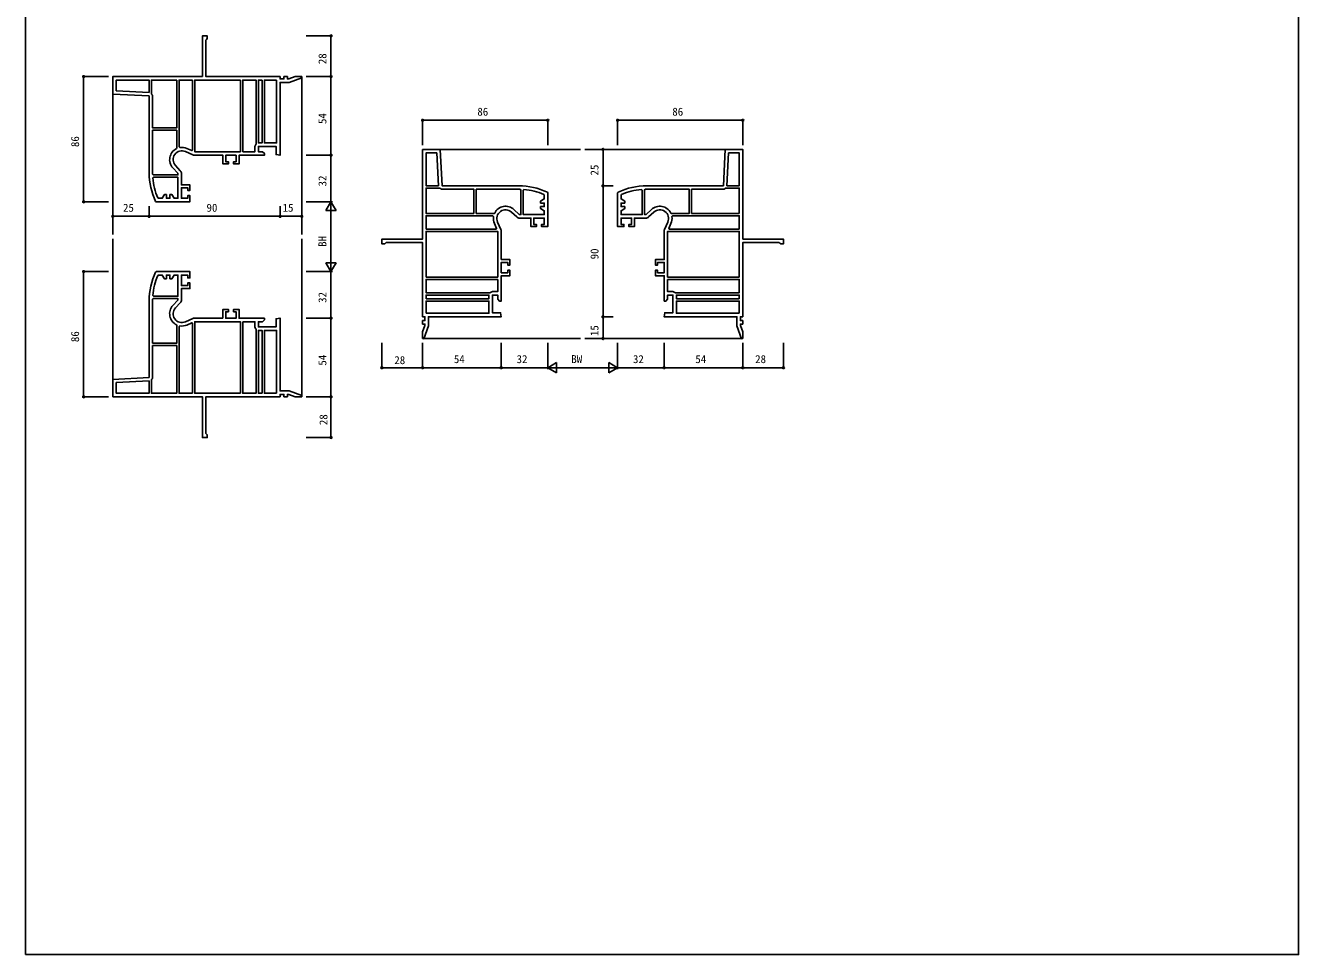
# Model space of a CAD drawing. Units: millimetres, scale not verified. Extents: x -438 to 438, y -554 to 551.
# Drawn here: x -437 to 438, y -554 to 84 of the extents above; entities that cross this region are included whole.
import ezdxf
from ezdxf.enums import TextEntityAlignment as Align

# ---------------------------------------------------------------- set-up
doc = ezdxf.new("R2010")
doc.units = ezdxf.units.MM
doc.header["$LTSCALE"] = 4
for name, color, linetype in [('0-2_YKK_11', 7, 'Continuous'), ('0-3_YKK_12', 2, 'Continuous'), ('0-4_YKK_D', 6, 'Continuous'), ('0-5_YKK_ZWAK', 7, 'Continuous')]:
    doc.layers.add(name, color=color, linetype=linetype)
doc.styles.add('ＭＳ ゴシック', font='')
doc.styles.get('ＭＳ ゴシック').set_extended_font_data('MS Gothic')

msp = doc.modelspace()

# ---------------------------------------------------------------- linework, layer by layer
at = {"layer": '0-2_YKK_11'}
for p, q in [((-326.955, -2.239), (-321.964, -4.466)), ((-330.474, -15.384), (-333.799, -11.798)), ((-349.348, -20.36), (-348.849, -19.818)), ((-127.106, -28.118), (-97.906, -28.118)), ((-94.265, -28.271), (-94.806, -28.769)), ((-13.548, -28.271), (-13.006, -28.769)), ((-110.158, -55.654), (-112.386, -50.664)), ((-102.826, -43.819), (-99.241, -47.144)), ((-8.572, -47.144), (-4.986, -43.819)), ((4.573, -50.664), (2.345, -55.654)), ((-109.906, -76.418), (-109.906, -56.836)), ((-349.5, -133.918), (-349.5, -104.718)), ((-349.348, -101.076), (-348.849, -101.618)), ((-333.799, -109.638), (-330.474, -106.052)), ((-321.964, -116.97), (-326.955, -119.197)), ((-301.2, -116.718), (-320.782, -116.718))]:
    msp.add_line(p, q, dxfattribs=at)
for points in [[(-320.782, -4.718), (-301.2, -4.718), (-301.2, -10.718), (-297.4, -10.718), (-297.4, -9.218), (-299.2, -9.218), (-299.2, -4.718), (-292.1, -4.718), (-292.1, -9.218), (-293.9, -9.218), (-293.9, -10.718), (-290.1, -10.718), (-290.1, -4.718), (-272.7, -4.718), (-272.7, -3.518), (-273.9, -2.318), (-276.8, -2.318), (-276.8, 1.282), (-264.6, 1.282), (-264.6, -4.3), (-261.9, -4.776), (-261.9, 45.282), (-255.554, 45.282), (-246.842, 48.453), (-246.988, 49.282), (-251.581, 49.282), (-255.977, 47.682), (-256.9, 47.682), (-256.9, 49.282), (-259.3, 49.282), (-259.3, 47.682), (-261.9, 47.682), (-261.9, 49.282), (-312.9, 49.282), (-312.9, 74.382), (-312.4, 74.882), (-311.9, 75.382), (-311.9, 77.282), (-315.3, 77.282), (-315.3, 49.282)], [(-315.3, 49.282), (-376.9, 49.282), (-376.9, 37.282), (-351.9, 35.972), (-351.9, -16.718)], [(-350.182, 37.278), (-350.3, 37.6), (-350.3, 46.882), (-332.9, 46.882)], [(-332.9, 46.882), (-332.9, 14.082), (-349.5, 14.082), (-349.5, 35.409)], [(-330.721, 0.577), (-331.3, 1.071), (-331.3, 46.882), (-322.1, 46.882)], [(-322.1, 46.882), (-322.1, -1.227), (-322.603, -1.553), (-325.977, -0.047)], [(-287.6, -2.318), (-287.6, 46.882), (-278.4, 46.882), (-278.4, 2.973), (-278.518, 2.651)], [(-349.5, -16.718), (-349.5, 12.482), (-332.9, 12.482), (-332.9, 0.232), (-333.175, -0.214)], [(-279.2, 0.782), (-279.2, -2.318), (-287.6, -2.318)], [(-163.906, -0.718), (-163.906, -62.318), (-191.906, -62.318), (-191.906, -65.718), (-190.006, -65.718), (-189.506, -65.218), (-189.006, -64.718), (-163.906, -64.718), (-163.906, -115.718), (-162.306, -115.718), (-162.306, -118.318), (-163.906, -118.318), (-163.906, -120.718), (-162.306, -120.718), (-162.306, -121.641), (-163.906, -126.037), (-163.906, -130.638), (-163.08, -130.783), (-159.906, -122.064), (-159.906, -115.718), (-109.849, -115.718), (-110.325, -113.018), (-115.906, -113.018), (-115.906, -100.818), (-112.306, -100.818), (-112.306, -103.718), (-111.106, -104.918), (-109.906, -104.918), (-109.906, -87.518), (-103.906, -87.518), (-103.906, -83.718), (-105.406, -83.718), (-105.406, -85.518), (-109.906, -85.518), (-109.906, -78.418), (-105.406, -78.418), (-105.406, -80.218), (-103.906, -80.218), (-103.906, -76.418), (-109.906, -76.418)], [(-97.906, -25.718), (-150.596, -25.718), (-151.906, -0.718), (-163.906, -0.718)], [(56.094, -62.318), (56.094, -0.718), (44.094, -0.718), (42.783, -25.718), (-9.906, -25.718)], [(-335.559, -13.43), (-332.1, -17.16), (-332.1, -18.218), (-348.988, -18.218), (-349.488, -17.73)], [(-347.461, -36.432), (-347.01, -36.718), (-323.9, -36.718), (-323.9, -32.418), (-325.4, -32.418), (-325.4, -34.318), (-329.7, -34.318), (-329.7, -27.118), (-325.4, -27.118), (-325.4, -28.918), (-323.9, -28.918), (-323.9, -25.118), (-329.7, -25.118), (-329.7, -17.356)], [(-348.849, -19.818), (-332.1, -19.818), (-332.1, -34.318), (-334.757, -34.318), (-336.2, -31.818), (-337.6, -31.818), (-337.6, -34.318), (-340, -34.318), (-340, -31.818), (-341.4, -31.818), (-342.843, -34.318), (-345.463, -34.318), (-345.922, -34.017)], [(-128.706, -44.718), (-161.506, -44.718), (-161.506, -27.318), (-152.225, -27.318), (-151.902, -27.436)], [(-150.034, -28.118), (-128.706, -28.118), (-128.706, -44.718)], [(-114.41, -44.443), (-114.857, -44.718), (-127.106, -44.718), (-127.106, -28.118)], [(-96.895, -28.13), (-96.406, -28.63), (-96.406, -45.518), (-97.465, -45.518), (-101.194, -42.059)], [(-97.269, -47.918), (-89.506, -47.918), (-89.506, -53.718), (-85.706, -53.718), (-85.706, -52.218), (-87.506, -52.218), (-87.506, -47.918), (-80.306, -47.918), (-80.306, -52.218), (-82.206, -52.218), (-82.206, -53.718), (-77.906, -53.718), (-77.906, -30.609), (-78.192, -30.157)], [(-94.806, -28.769), (-94.806, -45.518), (-80.306, -45.518), (-80.306, -42.862), (-82.806, -41.418), (-82.806, -40.018), (-80.306, -40.018), (-80.306, -37.618), (-82.806, -37.618), (-82.806, -36.218), (-80.306, -34.775), (-80.306, -32.156), (-80.608, -31.697)], [(-29.621, -30.157), (-29.906, -30.609), (-29.906, -53.718), (-25.606, -53.718), (-25.606, -52.218), (-27.506, -52.218), (-27.506, -47.918), (-20.306, -47.918), (-20.306, -52.218), (-22.106, -52.218), (-22.106, -53.718), (-18.306, -53.718), (-18.306, -47.918), (-10.544, -47.918)], [(-13.006, -28.769), (-13.006, -45.518), (-27.506, -45.518), (-27.506, -42.862), (-25.006, -41.418), (-25.006, -40.018), (-27.506, -40.018), (-27.506, -37.618), (-25.006, -37.618), (-25.006, -36.218), (-27.506, -34.775), (-27.506, -32.156), (-27.205, -31.697)], [(-6.618, -42.059), (-10.348, -45.518), (-11.406, -45.518), (-11.406, -28.63), (-10.918, -28.13)], [(-9.906, -28.118), (19.294, -28.118), (19.294, -44.718), (7.044, -44.718), (6.597, -44.443)], [(53.694, -44.718), (20.894, -44.718), (20.894, -28.118), (42.221, -28.118)], [(44.089, -27.436), (44.412, -27.318), (53.694, -27.318), (53.694, -44.718)], [(-115.202, -46.897), (-115.696, -46.318), (-161.506, -46.318), (-161.506, -55.518)], [(-161.506, -55.518), (-113.442, -55.518), (-113.09, -54.975), (-114.577, -51.642)], [(53.694, -55.518), (5.629, -55.518), (5.277, -54.975), (6.764, -51.642)], [(7.389, -46.897), (7.883, -46.318), (53.694, -46.318), (53.694, -55.518)], [(2.094, -56.836), (2.094, -76.418), (-3.906, -76.418), (-3.906, -80.218), (-2.406, -80.218), (-2.406, -78.418), (2.094, -78.418), (2.094, -85.518), (-2.406, -85.518), (-2.406, -83.718), (-3.906, -83.718), (-3.906, -87.518), (2.094, -87.518), (2.094, -104.918), (3.294, -104.918), (4.494, -103.718), (4.494, -100.818), (8.094, -100.818), (8.094, -113.018), (2.512, -113.018), (2.036, -115.718), (52.094, -115.718), (52.094, -122.064), (55.267, -130.783), (56.094, -130.638), (56.094, -126.037), (54.494, -121.641), (54.494, -120.718), (56.094, -120.718), (56.094, -118.318), (54.494, -118.318), (54.494, -115.718), (56.094, -115.718), (56.094, -64.718), (81.194, -64.718), (81.694, -65.218), (82.194, -65.718), (84.094, -65.718), (84.094, -62.318), (56.094, -62.318)], [(-348.849, -101.618), (-332.1, -101.618), (-332.1, -87.118), (-334.757, -87.118), (-336.2, -89.618), (-337.6, -89.618), (-337.6, -87.118), (-340, -87.118), (-340, -89.618), (-341.4, -89.618), (-342.843, -87.118), (-345.463, -87.118), (-345.922, -87.42)], [(-329.7, -104.08), (-329.7, -96.318), (-323.9, -96.318), (-323.9, -92.518), (-325.4, -92.518), (-325.4, -94.318), (-329.7, -94.318), (-329.7, -87.118), (-325.4, -87.118), (-325.4, -89.018), (-323.9, -89.018), (-323.9, -84.718), (-347.01, -84.718), (-347.461, -85.004)], [(-112.306, -90.018), (-161.506, -90.018), (-161.506, -99.218), (-117.597, -99.218), (-117.275, -99.101)], [(-115.406, -98.418), (-112.306, -98.418), (-112.306, -90.018)], [(4.494, -90.018), (53.694, -90.018), (53.694, -99.218), (9.784, -99.218), (9.462, -99.101)], [(7.594, -98.418), (4.494, -98.418), (4.494, -90.018)], [(-351.9, -104.718), (-351.9, -157.408), (-376.9, -158.718), (-376.9, -170.718)], [(-349.488, -103.707), (-348.988, -103.218), (-332.1, -103.218), (-332.1, -104.277), (-335.559, -108.006)], [(-376.9, -170.718), (-315.3, -170.718), (-315.3, -198.718), (-311.9, -198.718), (-311.9, -196.818), (-312.4, -196.318), (-312.9, -195.818), (-312.9, -170.718), (-261.9, -170.718), (-261.9, -169.118), (-259.3, -169.118), (-259.3, -170.718), (-256.9, -170.718), (-256.9, -169.118), (-255.977, -169.118), (-251.581, -170.718), (-246.988, -170.718), (-246.842, -169.889), (-255.554, -166.718), (-261.9, -166.718), (-261.9, -116.661), (-264.6, -117.137), (-264.6, -122.718), (-276.8, -122.718), (-276.8, -119.118), (-273.9, -119.118), (-272.7, -117.918), (-272.7, -116.718), (-290.1, -116.718), (-290.1, -110.718), (-293.9, -110.718), (-293.9, -112.218), (-292.1, -112.218), (-292.1, -116.718), (-299.2, -116.718), (-299.2, -112.218), (-297.4, -112.218), (-297.4, -110.718), (-301.2, -110.718), (-301.2, -116.718)], [(-333.175, -121.222), (-332.9, -121.669), (-332.9, -133.918), (-349.5, -133.918)], [(-330.721, -122.014), (-331.3, -122.507), (-331.3, -168.318), (-322.1, -168.318)], [(-322.1, -168.318), (-322.1, -120.21), (-322.603, -119.883), (-325.977, -121.389)], [(-287.6, -119.118), (-287.6, -168.318), (-278.4, -168.318), (-278.4, -124.409), (-278.518, -124.087)], [(-279.2, -122.218), (-279.2, -119.118), (-287.6, -119.118)], [(-332.9, -135.518), (-332.9, -168.318), (-350.3, -168.318), (-350.3, -159.036), (-350.182, -158.714)], [(-349.5, -156.845), (-349.5, -135.518), (-332.9, -135.518)]]:
    msp.add_lwpolyline(points, dxfattribs=at)
for points in [[(-351.9, 38.375), (-374.5, 39.559), (-374.5, 46.882), (-351.9, 46.882)], [(-289.2, 46.882), (-289.2, -2.318), (-320.5, -2.318), (-320.5, 46.882)], [(-274.3, 46.882), (-274.3, 3.682), (-276.8, 3.682), (-276.8, 46.882)], [(-264.3, 46.882), (-264.3, 3.682), (-272.7, 3.682), (-272.7, 46.882)], [(-153, -25.718), (-154.184, -3.118), (-161.506, -3.118), (-161.506, -25.718)], [(46.371, -3.118), (45.187, -25.718), (53.694, -25.718), (53.694, -3.118)], [(-161.506, -88.418), (-112.306, -88.418), (-112.306, -57.118), (-161.506, -57.118)], [(53.694, -88.418), (4.494, -88.418), (4.494, -57.118), (53.694, -57.118)], [(-161.506, -103.318), (-118.306, -103.318), (-118.306, -100.818), (-161.506, -100.818)], [(-161.506, -113.318), (-118.306, -113.318), (-118.306, -104.918), (-161.506, -104.918)], [(53.694, -103.318), (10.494, -103.318), (10.494, -100.818), (53.694, -100.818)], [(53.694, -113.318), (10.494, -113.318), (10.494, -104.918), (53.694, -104.918)], [(-289.2, -168.318), (-289.2, -119.118), (-320.5, -119.118), (-320.5, -168.318)], [(-274.3, -168.318), (-274.3, -125.118), (-276.8, -125.118), (-276.8, -168.318)], [(-264.3, -168.318), (-264.3, -125.118), (-272.7, -125.118), (-272.7, -168.318)], [(-351.9, -159.811), (-374.5, -160.996), (-374.5, -168.318), (-351.9, -168.318)]]:
    msp.add_lwpolyline(points, close=True, dxfattribs=at)
for centre, radius, start, end in [((-352.4, 35.409), 2.9, 0, 40.11917), ((-329.4, -7.718), 8.4, 65.94849, 99.05041), ((-276.3, 0.782), 2.9, 139.88083, 180), ((-329.4, -7.718), 8.4, 116.70765, 222.84399), ((-329.4, -7.718), 6, 65.94849, 222.84399), ((-320.782, -1.818), 2.9, 245.94849, 270), ((-305.9, -16.718), 46, 180, 205.37693), ((-305.9, -16.718), 43.6, 180, 181.32949), ((-332.6, -17.356), 2.9, 0, 42.84399), ((-305.9, -16.718), 43.6, 184.79131, 203.37527), ((-97.906, -71.718), 46, 64.62307, 90), ((-9.906, -71.718), 46, 90, 115.37693), ((-150.034, -25.218), 2.9, 229.88083, 270), ((-97.906, -71.718), 43.6, 88.67051, 90), ((-97.906, -71.718), 43.6, 66.62473, 85.20869), ((-9.906, -71.718), 43.6, 94.79131, 113.37527), ((-9.906, -71.718), 43.6, 90, 91.32949), ((42.221, -25.218), 2.9, 270, 310.11917), ((-106.906, -48.218), 8.4, 47.15601, 153.29235), ((-106.906, -48.218), 6, 47.15601, 204.05151), ((-0.906, -48.218), 8.4, 26.70765, 132.84399), ((-0.906, -48.218), 6, 335.94849, 132.84399), ((-106.906, -48.218), 8.4, 170.94959, 204.05151), ((-97.269, -45.018), 2.9, 227.15601, 270), ((-10.544, -45.018), 2.9, 270, 312.84399), ((-0.906, -48.218), 8.4, 335.94849, 9.05041), ((-112.806, -56.836), 2.9, 0, 24.05151), ((4.994, -56.836), 2.9, 155.94849, 180), ((-305.9, -104.718), 46, 154.62307, 180), ((-305.9, -104.718), 43.6, 156.62473, 175.20869), ((-305.9, -104.718), 43.6, 178.67051, 180), ((-332.6, -104.08), 2.9, 317.15601, 360), ((-115.406, -101.318), 2.9, 90, 130.11917), ((7.594, -101.318), 2.9, 49.88083, 90), ((-329.4, -113.718), 8.4, 137.15601, 243.29235), ((-329.4, -113.718), 6, 137.15601, 294.05151), ((-329.4, -113.718), 8.4, 260.94959, 294.05151), ((-320.782, -119.618), 2.9, 90, 114.05151), ((-276.3, -122.218), 2.9, 180, 220.11917), ((-352.4, -156.845), 2.9, 319.88083, 360)]:
    msp.add_arc(centre, radius, start, end, dxfattribs=at)
at = {"layer": '0-3_YKK_12'}
for p, q in [((-246.908, 48.869), (-246.907, -59.218)), ((-376.9, 38.231), (-376.9, -59.218)), ((-152.855, -0.718), (-55.406, -0.718)), ((-52.406, -0.718), (45.043, -0.718)), ((-376.9, -62.218), (-376.9, -159.667)), ((-246.907, -62.218), (-246.906, -170.14)), ((-55.406, -130.718), (-163.406, -130.718)), ((55.594, -130.718), (-52.406, -130.718))]:
    msp.add_line(p, q, dxfattribs=at)
at = {"layer": '0-4_YKK_D'}
for p, q in [((-243.907, 77.282), (-225.907, 77.282)), ((-226.907, 77.282), (-226.907, 49.282)), ((-379.9, 49.282), (-397.9, 49.282)), ((-396.9, 49.282), (-396.9, -36.718)), ((-243.907, 49.282), (-225.907, 49.282)), ((-243.907, 49.282), (-225.907, 49.282)), ((-226.907, 49.282), (-226.907, -4.718)), ((-163.906, 2.282), (-163.906, 20.282)), ((-163.906, 19.282), (-77.906, 19.282)), ((-77.906, 2.282), (-77.906, 20.282)), ((-29.906, 2.282), (-29.906, 20.282)), ((56.094, 19.282), (-29.906, 19.282)), ((56.094, 2.282), (56.094, 20.282)), ((-243.907, -4.718), (-225.907, -4.718)), ((-243.907, -4.718), (-225.907, -4.718)), ((-226.907, -4.718), (-226.907, -36.718)), ((-32.906, -0.718), (-40.906, -0.718)), ((-39.906, -0.718), (-39.906, -25.718)), ((-32.906, -25.718), (-40.906, -25.718)), ((-32.906, -25.718), (-40.906, -25.718)), ((-39.906, -25.718), (-39.906, -115.718)), ((-379.9, -36.718), (-397.9, -36.718)), ((-376.9, -39.718), (-376.9, -47.718)), ((-351.9, -39.718), (-351.9, -47.718)), ((-351.9, -39.718), (-351.9, -47.718)), ((-261.9, -39.718), (-261.9, -47.718)), ((-261.9, -39.718), (-261.9, -47.718)), ((-246.9, -39.718), (-246.9, -47.718)), ((-243.907, -36.718), (-225.907, -36.718)), ((-243.907, -36.718), (-225.907, -36.718)), ((-226.907, -36.718), (-230.407, -42.78)), ((-230.407, -42.78), (-223.407, -42.78)), ((-226.907, -36.718), (-223.407, -42.78)), ((-226.907, -36.718), (-226.907, -48.843)), ((-226.907, -77.718), (-226.907, -43.718)), ((-376.9, -46.718), (-351.9, -46.718)), ((-351.9, -46.718), (-261.9, -46.718)), ((-261.9, -46.718), (-246.9, -46.718)), ((-226.907, -84.718), (-230.407, -78.656)), ((-223.407, -78.656), (-230.407, -78.656)), ((-226.907, -84.718), (-226.907, -72.594)), ((-226.907, -84.718), (-223.407, -78.656)), ((-379.9, -84.718), (-397.9, -84.718)), ((-396.9, -170.72), (-396.9, -84.718)), ((-243.907, -84.718), (-225.907, -84.718)), ((-243.907, -84.718), (-225.907, -84.718)), ((-226.907, -84.718), (-226.907, -116.718)), ((-243.907, -116.718), (-225.907, -116.718)), ((-243.907, -116.718), (-225.907, -116.718)), ((-226.907, -170.718), (-226.907, -116.718)), ((-32.906, -115.718), (-40.906, -115.718)), ((-32.906, -115.718), (-40.906, -115.718)), ((-39.906, -115.718), (-39.906, -130.718)), ((-32.906, -130.718), (-40.906, -130.718)), ((-191.907, -133.718), (-191.907, -151.718)), ((-163.906, -133.718), (-163.906, -151.718)), ((-163.906, -133.718), (-163.906, -151.718)), ((-109.906, -133.718), (-109.906, -151.718)), ((-109.906, -133.718), (-109.906, -151.718)), ((-77.906, -133.718), (-77.906, -151.718)), ((-77.906, -133.718), (-77.906, -151.718)), ((-29.906, -133.718), (-29.906, -151.718)), ((-29.906, -133.718), (-29.906, -151.718)), ((2.094, -133.718), (2.094, -151.718)), ((2.094, -133.718), (2.094, -151.718)), ((56.094, -133.718), (56.094, -151.718)), ((56.094, -133.718), (56.094, -151.718)), ((84.094, -133.718), (84.094, -151.718)), ((-77.906, -150.718), (-71.844, -147.218)), ((-71.844, -154.218), (-71.844, -147.218)), ((-29.906, -150.718), (-35.969, -147.218)), ((-35.969, -147.218), (-35.969, -154.218)), ((-191.907, -150.718), (-163.906, -150.718)), ((-163.906, -150.718), (-109.906, -150.718)), ((-77.906, -150.718), (-109.906, -150.718)), ((-77.906, -150.718), (-71.844, -154.218)), ((-77.906, -150.718), (-65.782, -150.718)), ((-70.906, -150.718), (-36.906, -150.718)), ((-29.906, -150.718), (-42.031, -150.718)), ((-29.906, -150.718), (-35.969, -154.218)), ((2.094, -150.718), (-29.906, -150.718)), ((56.094, -150.718), (2.094, -150.718)), ((84.094, -150.718), (56.094, -150.718)), ((-379.9, -170.72), (-397.9, -170.72)), ((-243.907, -170.718), (-225.907, -170.718)), ((-243.907, -170.718), (-225.907, -170.718)), ((-226.907, -198.718), (-226.907, -170.718)), ((-243.907, -198.718), (-225.907, -198.718))]:
    msp.add_line(p, q, dxfattribs=at)
for centre in [(-226.907, 77.282), (-396.9, 49.282), (-226.907, 49.282), (-226.907, 49.282), (-163.906, 19.282), (-77.906, 19.282), (-29.906, 19.282), (56.094, 19.282), (-226.907, -4.718), (-226.907, -4.718), (-39.906, -0.718), (-39.906, -25.718), (-39.906, -25.718), (-396.9, -36.718), (-376.9, -46.718), (-351.9, -46.718), (-351.9, -46.718), (-261.9, -46.718), (-261.9, -46.718), (-246.9, -46.718), (-396.9, -84.718), (-226.907, -116.718), (-226.907, -116.718), (-39.906, -115.718), (-39.906, -115.718), (-39.906, -130.718), (-191.907, -150.718), (-163.906, -150.718), (-163.906, -150.718), (-109.906, -150.718), (-109.906, -150.718), (2.094, -150.718), (2.094, -150.718), (56.094, -150.718), (56.094, -150.718), (84.094, -150.718), (-396.9, -170.72), (-226.907, -170.718), (-226.907, -170.718), (-226.907, -198.718)]:
    msp.add_circle(centre, 0.637, dxfattribs=at)
at = {"layer": '0-5_YKK_ZWAK'}
msp.add_line((-436.9, 516.1), (-436.9, -553.9), dxfattribs=at)
msp.add_lwpolyline([(-436.9, -553.9), (438.1, -553.9), (438.1, 516.1)], dxfattribs=at)

# ---------------------------------------------------------------- texts
at = {"layer": '0-4_YKK_D', "style": 'ＭＳ ゴシック'}
for s, p in [('28', (-228.407, 57.806)), ('54', (-228.407, 16.721)), ('86', (-398.4, 0.87)), ('25', (-41.406, -18.673)), ('32', (-228.407, -26.173)), ('BH', (-228.407, -67.664)), ('90', (-41.406, -76.279)), ('32', (-228.407, -106.173)), ('15', (-41.406, -128.971)), ('86', (-398.4, -133.131)), ('54', (-228.407, -149.279)), ('28', (-227.707, -190.194))]:
    msp.add_text(s, height=5.499, rotation=90, dxfattribs=at).set_placement(p, align=Align.BOTTOM_LEFT)
for s, p in [('86', (-126.318, 20.782)), ('86', (7.682, 20.782)), ('25', (-369.855, -45.218)), ('90', (-312.461, -45.218)), ('15', (-260.153, -45.218)), ('28', (-183.382, -149.918)), ('54', (-142.468, -149.218)), ('32', (-99.361, -149.218)), ('BW', (-61.747, -149.218)), ('32', (-19.361, -149.218)), ('54', (23.532, -149.218)), ('28', (64.618, -149.218))]:
    msp.add_text(s, height=5.499, dxfattribs=at).set_placement(p, align=Align.BOTTOM_LEFT)

doc.saveas('drawing.dxf')
